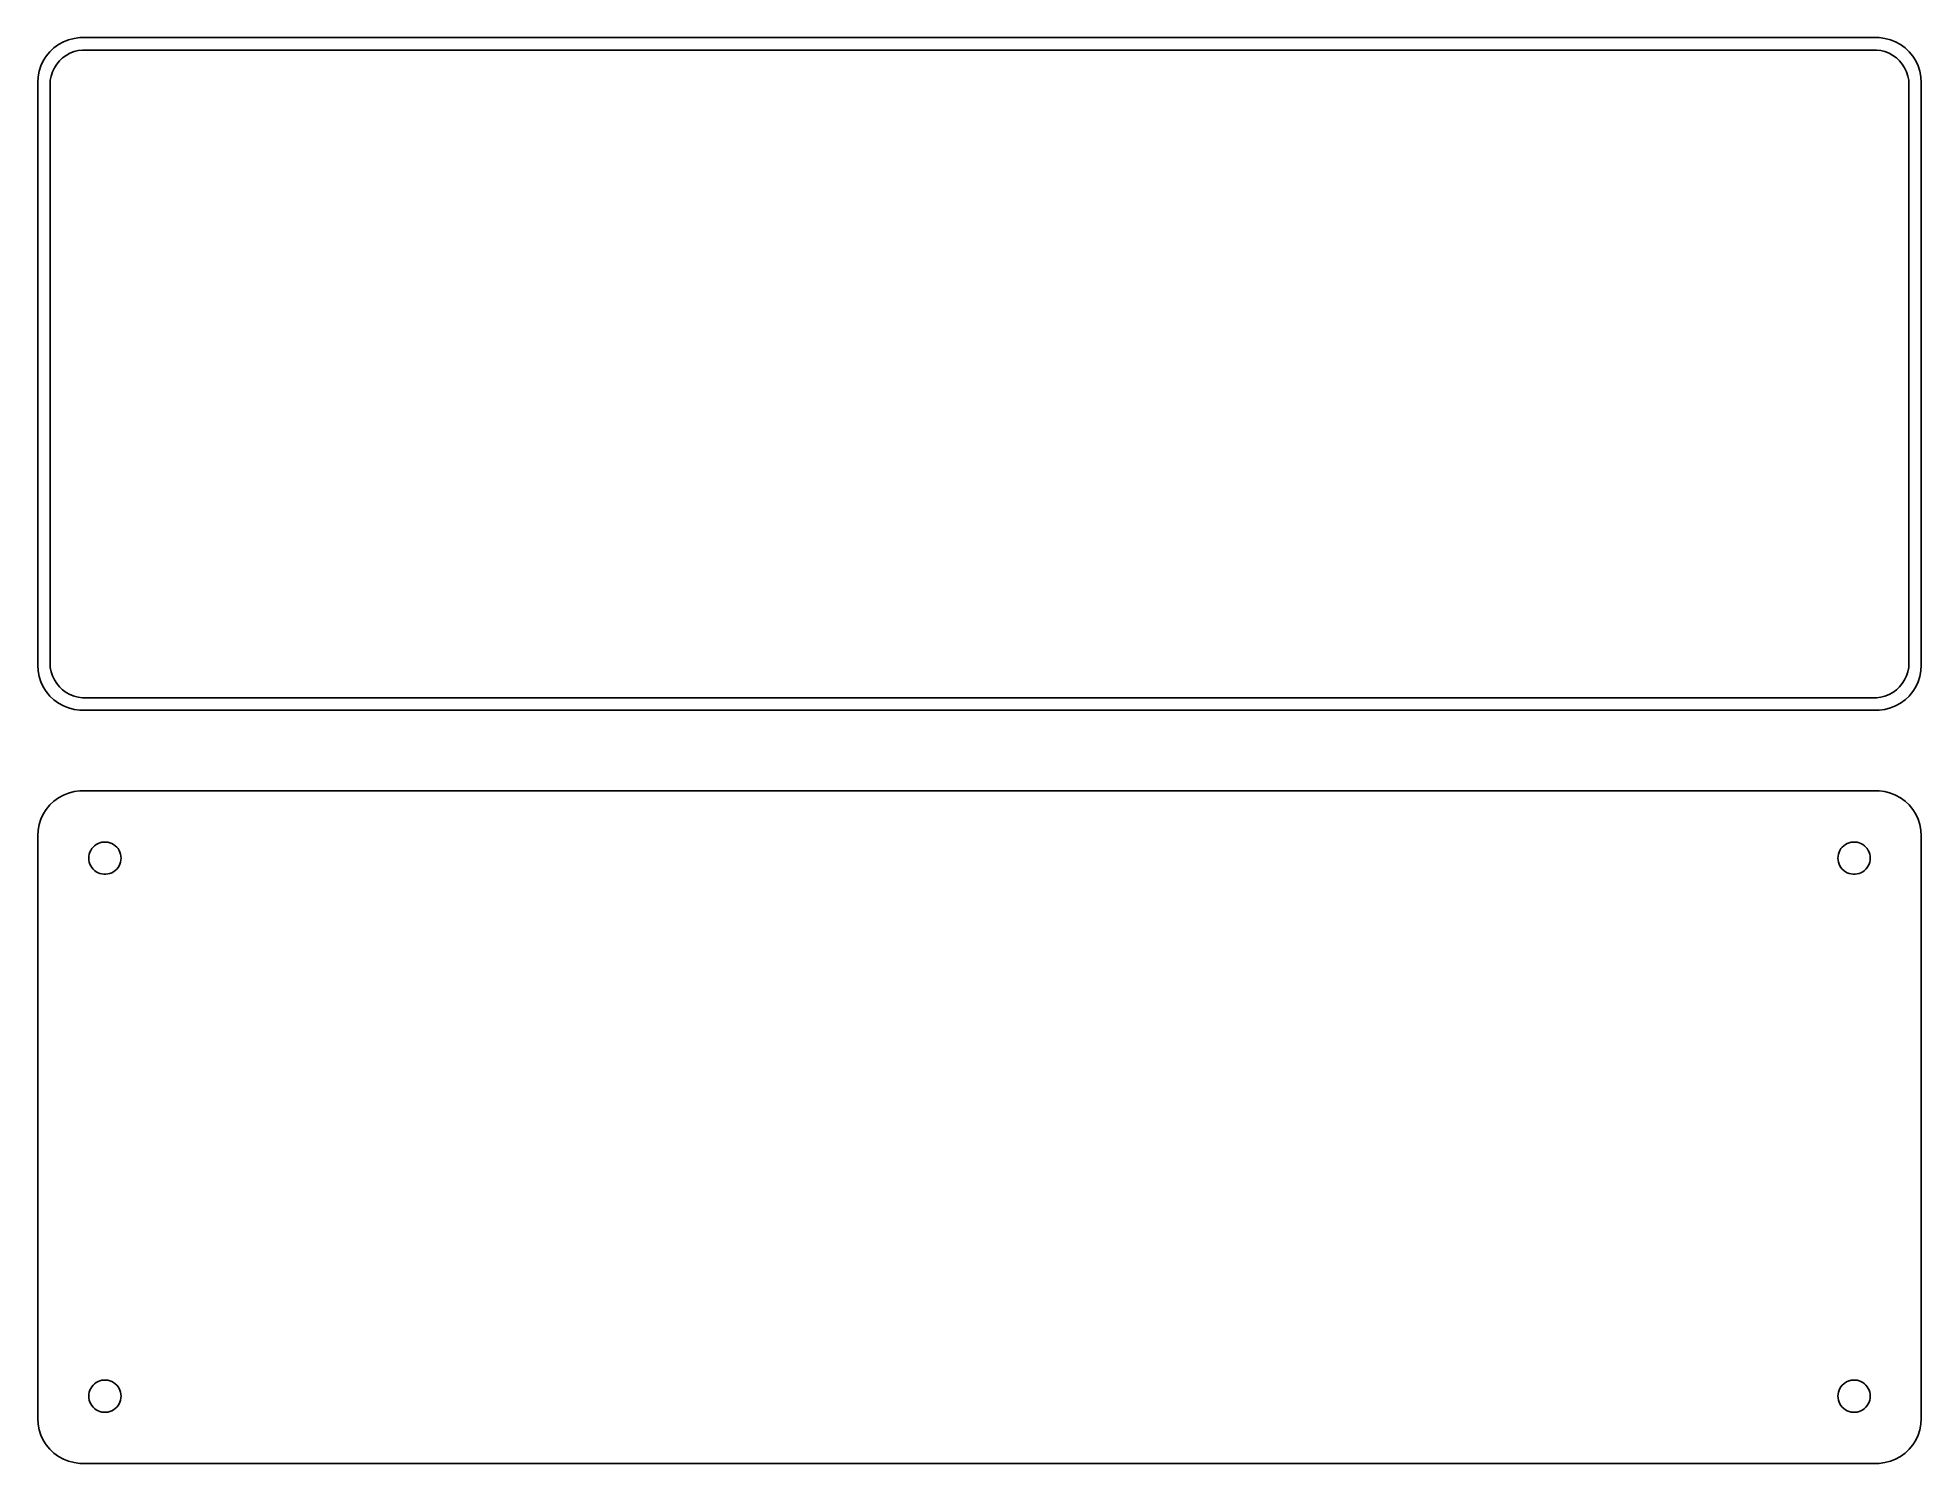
# Model space of a CAD drawing. Header units: metres. Extents: x -105 to 105, y 47 to 205.
import ezdxf

# ---------------------------------------------------------------- set-up
doc = ezdxf.new("R2010")
doc.units = ezdxf.units.M

msp = doc.modelspace()

# ---------------------------------------------------------------- linework, layer by layer
for p, q in [((-103.645, 203.923), (-104.045, 203.439)), ((-103.187, 204.353), (-103.645, 203.923)), ((-102.679, 204.722), (-103.187, 204.353)), ((-102.129, 205.024), (-102.679, 204.722)), ((-101.545, 205.255), (-102.129, 205.024)), ((-101.823, 203.517), (-101.398, 203.751)), ((-100.937, 205.411), (-101.545, 205.255)), ((-101.398, 203.751), (-100.946, 203.93)), ((-100.946, 203.93), (-100.475, 204.051)), ((-100.314, 205.49), (-100.937, 205.411)), ((-100.475, 204.051), (-99.993, 204.112)), ((100.314, 205.49), (-100.314, 205.49)), ((-99.993, 204.112), (99.993, 204.112)), ((99.993, 204.112), (100.475, 204.051)), ((100.937, 205.411), (100.314, 205.49)), ((100.475, 204.051), (100.946, 203.93)), ((101.545, 205.255), (100.937, 205.411)), ((100.946, 203.93), (101.398, 203.751)), ((101.398, 203.751), (101.823, 203.517)), ((102.129, 205.024), (101.545, 205.255)), ((102.679, 204.722), (102.129, 205.024)), ((103.187, 204.353), (102.679, 204.722)), ((103.645, 203.923), (103.187, 204.353)), ((104.045, 203.439), (103.645, 203.923)), ((-104.843, 201.743), (-104.961, 201.127)), ((-104.649, 202.341), (-104.843, 201.743)), ((-104.382, 202.909), (-104.649, 202.341)), ((-104.045, 203.439), (-104.382, 202.909)), ((-103.498, 201.212), (-103.348, 201.674)), ((-103.348, 201.674), (-103.141, 202.114)), ((-103.141, 202.114), (-102.88, 202.524)), ((-102.88, 202.524), (-102.571, 202.899)), ((-102.571, 202.899), (-102.216, 203.231)), ((-102.216, 203.231), (-101.823, 203.517)), ((101.823, 203.517), (102.216, 203.231)), ((102.216, 203.231), (102.571, 202.899)), ((102.571, 202.899), (102.88, 202.524)), ((102.88, 202.524), (103.141, 202.114)), ((103.141, 202.114), (103.348, 201.674)), ((103.348, 201.674), (103.498, 201.212)), ((104.382, 202.909), (104.045, 203.439)), ((104.649, 202.341), (104.382, 202.909)), ((104.843, 201.743), (104.649, 202.341)), ((104.961, 201.127), (104.843, 201.743)), ((-104.961, 201.127), (-105, 200.5)), ((-105, 200.5), (-105, 135.5)), ((-103.619, 200.25), (-103.589, 200.735)), ((-103.619, 135.75), (-103.619, 200.25)), ((-103.589, 200.735), (-103.498, 201.212)), ((103.498, 201.212), (103.589, 200.735)), ((103.589, 200.735), (103.619, 200.25)), ((103.619, 200.25), (103.619, 135.75)), ((105, 200.5), (104.961, 201.127)), ((105, 135.5), (105, 200.5)), ((-105, 135.5), (-104.961, 134.873)), ((-104.961, 134.873), (-104.843, 134.257)), ((-103.589, 135.265), (-103.619, 135.75)), ((-103.498, 134.788), (-103.589, 135.265)), ((-103.348, 134.326), (-103.498, 134.788)), ((103.498, 134.788), (103.348, 134.326)), ((103.589, 135.265), (103.498, 134.788)), ((103.619, 135.75), (103.589, 135.265)), ((104.843, 134.257), (104.961, 134.873)), ((104.961, 134.873), (105, 135.5)), ((-104.843, 134.257), (-104.649, 133.659)), ((-104.649, 133.659), (-104.382, 133.091)), ((-104.382, 133.091), (-104.045, 132.561)), ((-104.045, 132.561), (-103.645, 132.077)), ((-103.141, 133.886), (-103.348, 134.326)), ((-102.88, 133.476), (-103.141, 133.886)), ((-102.571, 133.101), (-102.88, 133.476)), ((-102.216, 132.769), (-102.571, 133.101)), ((-101.823, 132.483), (-102.216, 132.769)), ((-101.398, 132.249), (-101.823, 132.483)), ((101.823, 132.483), (101.398, 132.249)), ((102.216, 132.769), (101.823, 132.483)), ((102.571, 133.101), (102.216, 132.769)), ((102.88, 133.476), (102.571, 133.101)), ((103.141, 133.886), (102.88, 133.476)), ((103.348, 134.326), (103.141, 133.886)), ((103.645, 132.077), (104.045, 132.561)), ((104.045, 132.561), (104.382, 133.091)), ((104.382, 133.091), (104.649, 133.659)), ((104.649, 133.659), (104.843, 134.257)), ((-103.645, 132.077), (-103.187, 131.647)), ((-103.187, 131.647), (-102.679, 131.278)), ((-102.679, 131.278), (-102.129, 130.976)), ((-102.129, 130.976), (-101.545, 130.745)), ((-101.545, 130.745), (-100.937, 130.589)), ((-100.946, 132.07), (-101.398, 132.249)), ((-100.475, 131.949), (-100.946, 132.07)), ((-100.937, 130.589), (-100.314, 130.51)), ((-99.993, 131.888), (-100.475, 131.949)), ((-100.314, 130.51), (100.314, 130.51)), ((99.993, 131.888), (-99.993, 131.888)), ((100.475, 131.949), (99.993, 131.888)), ((100.314, 130.51), (100.937, 130.589)), ((100.946, 132.07), (100.475, 131.949)), ((100.937, 130.589), (101.545, 130.745)), ((101.398, 132.249), (100.946, 132.07)), ((101.545, 130.745), (102.129, 130.976)), ((102.129, 130.976), (102.679, 131.278)), ((102.679, 131.278), (103.187, 131.647)), ((103.187, 131.647), (103.645, 132.077)), ((-103.645, 119.923), (-104.045, 119.439)), ((-103.187, 120.353), (-103.645, 119.923)), ((-102.679, 120.722), (-103.187, 120.353)), ((-102.129, 121.024), (-102.679, 120.722)), ((-101.545, 121.255), (-102.129, 121.024)), ((-100.937, 121.411), (-101.545, 121.255)), ((-100.314, 121.49), (-100.937, 121.411)), ((100.314, 121.49), (-100.314, 121.49)), ((100.937, 121.411), (100.314, 121.49)), ((101.545, 121.255), (100.937, 121.411)), ((102.129, 121.024), (101.545, 121.255)), ((102.679, 120.722), (102.129, 121.024)), ((103.187, 120.353), (102.679, 120.722)), ((103.645, 119.923), (103.187, 120.353)), ((104.045, 119.439), (103.645, 119.923)), ((-104.843, 117.743), (-104.961, 117.127)), ((-104.649, 118.341), (-104.843, 117.743)), ((-104.382, 118.909), (-104.649, 118.341)), ((-104.045, 119.439), (-104.382, 118.909)), ((104.382, 118.909), (104.045, 119.439)), ((104.649, 118.341), (104.382, 118.909)), ((104.843, 117.743), (104.649, 118.341)), ((104.961, 117.127), (104.843, 117.743)), ((-104.961, 117.127), (-105, 116.5)), ((-105, 116.5), (-105, 51.5)), ((-98.6474, 115.387), (-98.4645, 115.52)), ((-98.4645, 115.52), (-98.2664, 115.629)), ((-98.2664, 115.629), (-98.0562, 115.712)), ((-98.0562, 115.712), (-97.8373, 115.768)), ((-97.8373, 115.768), (-97.613, 115.796)), ((-97.613, 115.796), (-97.387, 115.796)), ((-97.387, 115.796), (-97.1627, 115.768)), ((-97.1627, 115.768), (-96.9438, 115.712)), ((-96.9438, 115.712), (-96.7336, 115.629)), ((-96.7336, 115.629), (-96.5355, 115.52)), ((-96.5355, 115.52), (-96.3526, 115.387)), ((96.3526, 115.387), (96.5355, 115.52)), ((96.5355, 115.52), (96.7336, 115.629)), ((96.7336, 115.629), (96.9438, 115.712)), ((96.9438, 115.712), (97.1627, 115.768)), ((97.1627, 115.768), (97.387, 115.796)), ((97.387, 115.796), (97.613, 115.796)), ((97.613, 115.796), (97.8373, 115.768)), ((97.8373, 115.768), (98.0562, 115.712)), ((98.0562, 115.712), (98.2664, 115.629)), ((98.2664, 115.629), (98.4645, 115.52)), ((98.4645, 115.52), (98.6474, 115.387)), ((105, 116.5), (104.961, 117.127)), ((105, 51.5), (105, 116.5)), ((-99.3, 114), (-99.2858, 114.226)), ((-99.2858, 113.774), (-99.3, 114)), ((-99.2858, 114.226), (-99.2434, 114.448)), ((-99.2434, 113.552), (-99.2858, 113.774)), ((-99.2434, 114.448), (-99.1736, 114.663)), ((-99.1736, 113.337), (-99.2434, 113.552)), ((-99.1736, 114.663), (-99.0773, 114.867)), ((-99.0773, 114.867), (-98.9562, 115.058)), ((-98.9562, 115.058), (-98.8121, 115.232)), ((-98.8121, 115.232), (-98.6474, 115.387)), ((-96.3526, 115.387), (-96.1879, 115.232)), ((-96.1879, 115.232), (-96.0438, 115.058)), ((-96.0438, 115.058), (-95.9226, 114.867)), ((-95.9226, 114.867), (-95.8264, 114.663)), ((-95.8264, 114.663), (-95.7565, 114.448)), ((-95.7565, 113.552), (-95.8264, 113.337)), ((-95.7565, 114.448), (-95.7142, 114.226)), ((-95.7142, 113.774), (-95.7565, 113.552)), ((-95.7142, 114.226), (-95.7, 114)), ((-95.7, 114), (-95.7142, 113.774)), ((95.7, 114), (95.7142, 114.226)), ((95.7142, 113.774), (95.7, 114)), ((95.7142, 114.226), (95.7565, 114.448)), ((95.7565, 113.552), (95.7142, 113.774)), ((95.7565, 114.448), (95.8264, 114.663)), ((95.8264, 113.337), (95.7565, 113.552)), ((95.8264, 114.663), (95.9226, 114.867)), ((95.9226, 114.867), (96.0438, 115.058)), ((96.0438, 115.058), (96.1879, 115.232)), ((96.1879, 115.232), (96.3526, 115.387)), ((98.6474, 115.387), (98.8121, 115.232)), ((98.8121, 115.232), (98.9562, 115.058)), ((98.9562, 115.058), (99.0773, 114.867)), ((99.0773, 114.867), (99.1736, 114.663)), ((99.1736, 114.663), (99.2434, 114.448)), ((99.2434, 113.552), (99.1736, 113.337)), ((99.2434, 114.448), (99.2858, 114.226)), ((99.2858, 113.774), (99.2434, 113.552)), ((99.2858, 114.226), (99.3, 114)), ((99.3, 114), (99.2858, 113.774)), ((-99.0773, 113.133), (-99.1736, 113.337)), ((-98.9562, 112.942), (-99.0773, 113.133)), ((-98.8121, 112.768), (-98.9562, 112.942)), ((-98.6474, 112.613), (-98.8121, 112.768)), ((-98.4645, 112.48), (-98.6474, 112.613)), ((-98.2664, 112.371), (-98.4645, 112.48)), ((-98.0562, 112.288), (-98.2664, 112.371)), ((-97.8373, 112.232), (-98.0562, 112.288)), ((-97.613, 112.204), (-97.8373, 112.232)), ((-97.387, 112.204), (-97.613, 112.204)), ((-97.1627, 112.232), (-97.387, 112.204)), ((-96.9438, 112.288), (-97.1627, 112.232)), ((-96.7336, 112.371), (-96.9438, 112.288)), ((-96.5355, 112.48), (-96.7336, 112.371)), ((-96.3526, 112.613), (-96.5355, 112.48)), ((-96.1879, 112.768), (-96.3526, 112.613)), ((-96.0438, 112.942), (-96.1879, 112.768)), ((-95.9226, 113.133), (-96.0438, 112.942)), ((-95.8264, 113.337), (-95.9226, 113.133)), ((95.9226, 113.133), (95.8264, 113.337)), ((96.0438, 112.942), (95.9226, 113.133)), ((96.1879, 112.768), (96.0438, 112.942)), ((96.3526, 112.613), (96.1879, 112.768)), ((96.5355, 112.48), (96.3526, 112.613)), ((96.7336, 112.371), (96.5355, 112.48)), ((96.9438, 112.288), (96.7336, 112.371)), ((97.1627, 112.232), (96.9438, 112.288)), ((97.387, 112.204), (97.1627, 112.232)), ((97.613, 112.204), (97.387, 112.204)), ((97.8373, 112.232), (97.613, 112.204)), ((98.0562, 112.288), (97.8373, 112.232)), ((98.2664, 112.371), (98.0562, 112.288)), ((98.4645, 112.48), (98.2664, 112.371)), ((98.6474, 112.613), (98.4645, 112.48)), ((98.8121, 112.768), (98.6474, 112.613)), ((98.9562, 112.942), (98.8121, 112.768)), ((99.0773, 113.133), (98.9562, 112.942)), ((99.1736, 113.337), (99.0773, 113.133)), ((-99.2434, 54.4476), (-99.1736, 54.6626)), ((-99.1736, 54.6626), (-99.0773, 54.8672)), ((-99.0773, 54.8672), (-98.9562, 55.058)), ((-98.9562, 55.058), (-98.8121, 55.2322)), ((-98.8121, 55.2322), (-98.6474, 55.3869)), ((-98.6474, 55.3869), (-98.4645, 55.5198)), ((-98.4645, 55.5198), (-98.2664, 55.6287)), ((-98.2664, 55.6287), (-98.0562, 55.7119)), ((-98.0562, 55.7119), (-97.8373, 55.7681)), ((-97.8373, 55.7681), (-97.613, 55.7964)), ((-97.613, 55.7964), (-97.387, 55.7964)), ((-97.387, 55.7964), (-97.1627, 55.7681)), ((-97.1627, 55.7681), (-96.9438, 55.7119)), ((-96.9438, 55.7119), (-96.7336, 55.6287)), ((-96.7336, 55.6287), (-96.5355, 55.5198)), ((-96.5355, 55.5198), (-96.3526, 55.3869)), ((-96.3526, 55.3869), (-96.1879, 55.2322)), ((-96.1879, 55.2322), (-96.0438, 55.058)), ((-96.0438, 55.058), (-95.9226, 54.8672)), ((-95.9226, 54.8672), (-95.8264, 54.6626)), ((-95.8264, 54.6626), (-95.7565, 54.4476)), ((95.7565, 54.4476), (95.8264, 54.6626)), ((95.8264, 54.6626), (95.9226, 54.8672)), ((95.9226, 54.8672), (96.0438, 55.058)), ((96.0438, 55.058), (96.1879, 55.2322)), ((96.1879, 55.2322), (96.3526, 55.3869)), ((96.3526, 55.3869), (96.5355, 55.5198)), ((96.5355, 55.5198), (96.7336, 55.6287)), ((96.7336, 55.6287), (96.9438, 55.7119)), ((96.9438, 55.7119), (97.1627, 55.7681)), ((97.1627, 55.7681), (97.387, 55.7964)), ((97.387, 55.7964), (97.613, 55.7964)), ((97.613, 55.7964), (97.8373, 55.7681)), ((97.8373, 55.7681), (98.0562, 55.7119)), ((98.0562, 55.7119), (98.2664, 55.6287)), ((98.2664, 55.6287), (98.4645, 55.5198)), ((98.4645, 55.5198), (98.6474, 55.3869)), ((98.6474, 55.3869), (98.8121, 55.2322)), ((98.8121, 55.2322), (98.9562, 55.058)), ((98.9562, 55.058), (99.0773, 54.8672)), ((99.0773, 54.8672), (99.1736, 54.6626)), ((99.1736, 54.6626), (99.2434, 54.4476)), ((-99.3, 54), (-99.2858, 54.2256)), ((-99.2858, 53.7744), (-99.3, 54)), ((-99.2858, 54.2256), (-99.2434, 54.4476)), ((-99.2434, 53.5524), (-99.2858, 53.7744)), ((-99.1736, 53.3374), (-99.2434, 53.5524)), ((-99.0773, 53.1328), (-99.1736, 53.3374)), ((-98.9562, 52.942), (-99.0773, 53.1328)), ((-98.8121, 52.7678), (-98.9562, 52.942)), ((-98.6474, 52.6131), (-98.8121, 52.7678)), ((-98.4645, 52.4802), (-98.6474, 52.6131)), ((-96.3526, 52.6131), (-96.5355, 52.4802)), ((-96.1879, 52.7678), (-96.3526, 52.6131)), ((-96.0438, 52.942), (-96.1879, 52.7678)), ((-95.9226, 53.1328), (-96.0438, 52.942)), ((-95.8264, 53.3374), (-95.9226, 53.1328)), ((-95.7565, 53.5524), (-95.8264, 53.3374)), ((-95.7565, 54.4476), (-95.7142, 54.2256)), ((-95.7142, 53.7744), (-95.7565, 53.5524)), ((-95.7142, 54.2256), (-95.7, 54)), ((-95.7, 54), (-95.7142, 53.7744)), ((95.7, 54), (95.7142, 54.2256)), ((95.7142, 53.7744), (95.7, 54)), ((95.7142, 54.2256), (95.7565, 54.4476)), ((95.7565, 53.5524), (95.7142, 53.7744)), ((95.8264, 53.3374), (95.7565, 53.5524)), ((95.9226, 53.1328), (95.8264, 53.3374)), ((96.0438, 52.942), (95.9226, 53.1328)), ((96.1879, 52.7678), (96.0438, 52.942)), ((96.3526, 52.6131), (96.1879, 52.7678)), ((96.5355, 52.4802), (96.3526, 52.6131)), ((98.6474, 52.6131), (98.4645, 52.4802)), ((98.8121, 52.7678), (98.6474, 52.6131)), ((98.9562, 52.942), (98.8121, 52.7678)), ((99.0773, 53.1328), (98.9562, 52.942)), ((99.1736, 53.3374), (99.0773, 53.1328)), ((99.2434, 53.5524), (99.1736, 53.3374)), ((99.2434, 54.4476), (99.2858, 54.2256)), ((99.2858, 53.7744), (99.2434, 53.5524)), ((99.2858, 54.2256), (99.3, 54)), ((99.3, 54), (99.2858, 53.7744)), ((-105, 51.5), (-104.961, 50.8733)), ((-104.961, 50.8733), (-104.843, 50.2566)), ((-98.2664, 52.3713), (-98.4645, 52.4802)), ((-98.0562, 52.2881), (-98.2664, 52.3713)), ((-97.8373, 52.2319), (-98.0562, 52.2881)), ((-97.613, 52.2036), (-97.8373, 52.2319)), ((-97.387, 52.2036), (-97.613, 52.2036)), ((-97.1627, 52.2319), (-97.387, 52.2036)), ((-96.9438, 52.2881), (-97.1627, 52.2319)), ((-96.7336, 52.3713), (-96.9438, 52.2881)), ((-96.5355, 52.4802), (-96.7336, 52.3713)), ((96.7336, 52.3713), (96.5355, 52.4802)), ((96.9438, 52.2881), (96.7336, 52.3713)), ((97.1627, 52.2319), (96.9438, 52.2881)), ((97.387, 52.2036), (97.1627, 52.2319)), ((97.613, 52.2036), (97.387, 52.2036)), ((97.8373, 52.2319), (97.613, 52.2036)), ((98.0562, 52.2881), (97.8373, 52.2319)), ((98.2664, 52.3713), (98.0562, 52.2881)), ((98.4645, 52.4802), (98.2664, 52.3713)), ((104.843, 50.2566), (104.961, 50.8733)), ((104.961, 50.8733), (105, 51.5)), ((-104.843, 50.2566), (-104.649, 49.6594)), ((-104.649, 49.6594), (-104.382, 49.0912)), ((-104.382, 49.0912), (-104.045, 48.5611)), ((-104.045, 48.5611), (-103.645, 48.0773)), ((103.645, 48.0773), (104.045, 48.5611)), ((104.045, 48.5611), (104.382, 49.0912)), ((104.382, 49.0912), (104.649, 49.6594)), ((104.649, 49.6594), (104.843, 50.2566)), ((-103.645, 48.0773), (-103.187, 47.6474)), ((-103.187, 47.6474), (-102.679, 47.2784)), ((-102.679, 47.2784), (-102.129, 46.9759)), ((-102.129, 46.9759), (-101.545, 46.7447)), ((-101.545, 46.7447), (-100.937, 46.5886)), ((-100.937, 46.5886), (-100.314, 46.5099)), ((-100.314, 46.5099), (100.314, 46.5099)), ((100.314, 46.5099), (100.937, 46.5886)), ((100.937, 46.5886), (101.545, 46.7447)), ((101.545, 46.7447), (102.129, 46.9759)), ((102.129, 46.9759), (102.679, 47.2784)), ((102.679, 47.2784), (103.187, 47.6474)), ((103.187, 47.6474), (103.645, 48.0773))]:
    msp.add_line(p, q)

doc.saveas('drawing.dxf')
